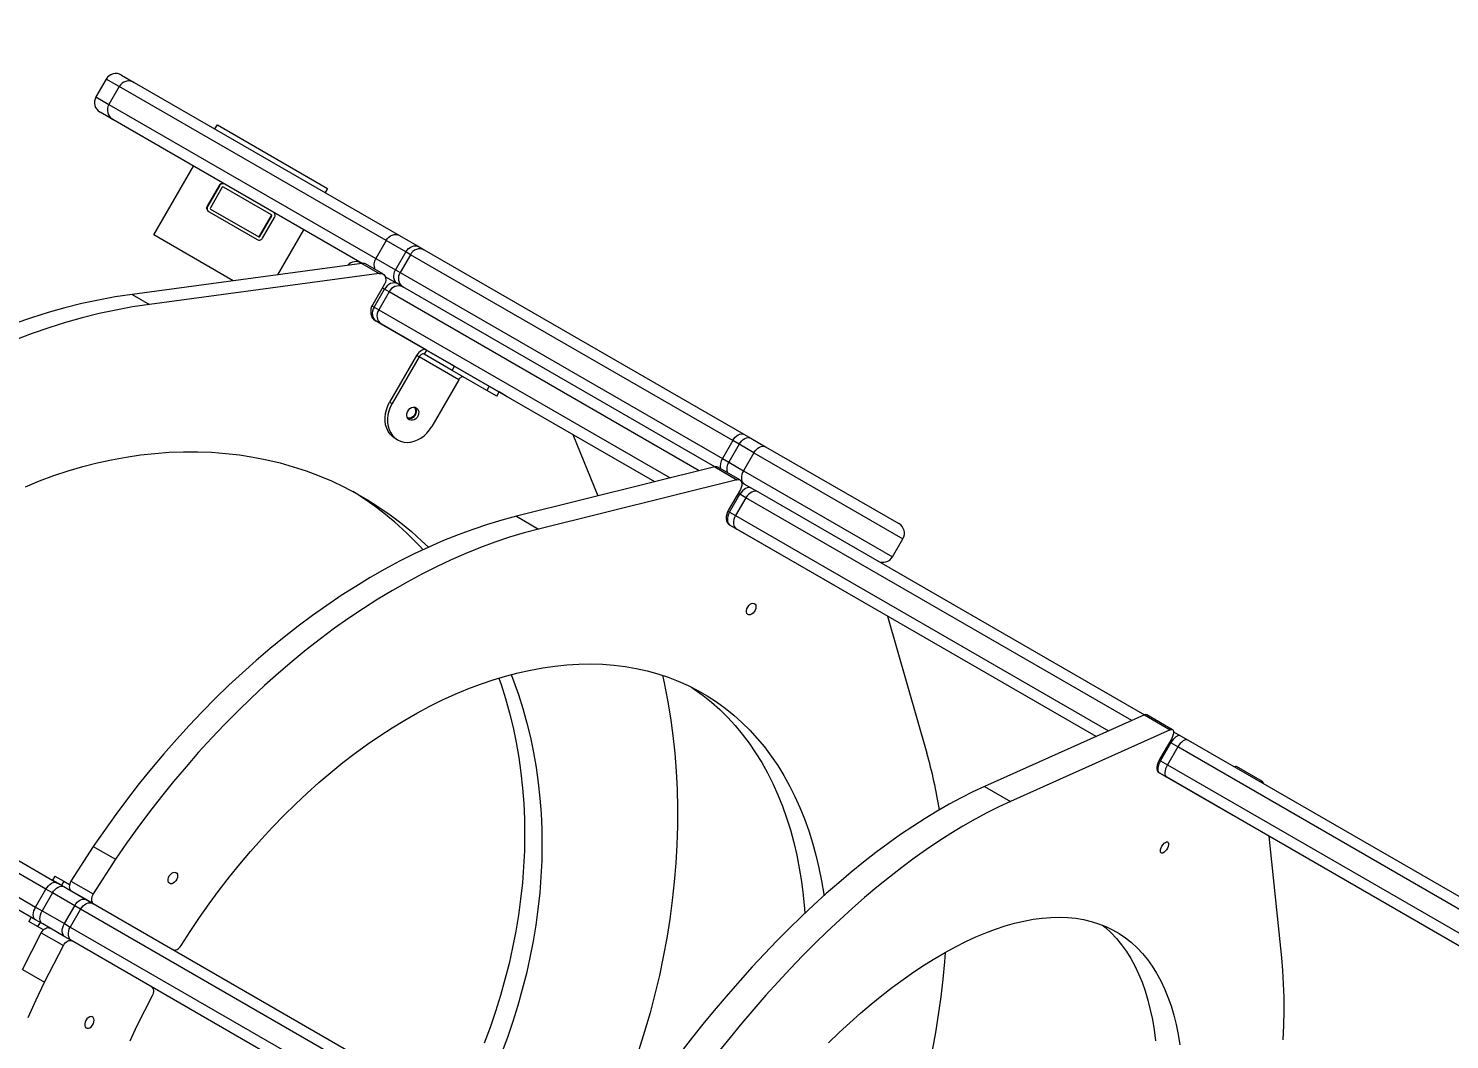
# Model space of a CAD drawing. Header units: millimetres. Extents: x -12977 to 11786, y -11805 to 10558.
# Drawn here: x 3209 to 4103, y 315 to 952 of the extents above; entities that cross this region are included whole.
import ezdxf

# ---------------------------------------------------------------- set-up
doc = ezdxf.new("R2010")
doc.units = ezdxf.units.MM
for name, color, linetype in [('DIKOM_ОБЪЕКТ', 7, 'Continuous'), ('DIKOM_РАЗМЕР_ЗОНА', 7, 'Continuous'), ('DIKOM_РАЗМЕР_ОБЪЕКТА', 7, 'Continuous')]:
    doc.layers.add(name, color=color, linetype=linetype)
doc.styles.add('style1', font='arial.ttf', dxfattribs={"width": 0.8})
doc.dimstyles.new('1-50', dxfattribs={"dimtxt": 300, "dimasz": 200, "dimexe": 100, "dimexo": 0, "dimgap": 100, "dimtad": 1, "dimtxsty": 'style1', "dimcen": 200, "dimclrd": 7, "dimclre": 7, "dimclrt": 7, "dimadec": 1, "dimazin": 2, "dimtfac": 1, "dimtmove": 0, "dimatfit": 2, "dimfxl": 0, "dimlwd": 25, "dimlwe": 18, "dimarcsym": 0})

# ---------------------------------------------------------------- blocks, each defined once
blk = doc.blocks.new('*D9')
at = {"layer": 'Defpoints', "color": 0, "transparency": 16777216}
for p in [(-11007.42, 666.08), (8787.99, 666.08), (8787.99, -10518.66)]:
    blk.add_point(p, dxfattribs=at)
at = {"layer": 'DIKOM_РАЗМЕР_ОБЪЕКТА', "color": 7, "lineweight": 18, "transparency": 16777216}
for p, q in [((-11007.42, 666.08), (-11007.42, -10618.66)), ((8787.99, 666.08), (8787.99, -10618.66))]:
    blk.add_line(p, q, dxfattribs=at)
at = {"layer": 'DIKOM_РАЗМЕР_ОБЪЕКТА', "color": 7, "lineweight": 25, "transparency": 16777216}
blk.add_line((-10807.42, -10518.66), (8587.99, -10518.66), dxfattribs=at)
at = {"layer": 'DIKOM_РАЗМЕР_ОБЪЕКТА', "color": 7, "transparency": 16777216}
for points in [[(-10807.42, -10485.32), (-10807.42, -10551.99), (-11007.42, -10518.66)], [(8587.99, -10485.32), (8587.99, -10551.99), (8787.99, -10518.66)]]:
    blk.add_solid(points, dxfattribs=at)
at = {"layer": 'DIKOM_РАЗМЕР_ОБЪЕКТА', "color": 7, "transparency": 16777216, "insert": (-1823.63, -10265.49), "char_height": 300, "attachment_point": 5, "style": 'style1'}
blk.add_mtext('19750', dxfattribs=at)
blk = doc.blocks.new('*D10')
at = {"layer": 'Defpoints', "color": 0, "transparency": 16777216}
for p in [(4270.31, 8458.22), (2861.68, -8997.09), (10043.37, -8997.09)]:
    blk.add_point(p, dxfattribs=at)
at = {"layer": 'DIKOM_РАЗМЕР_ОБЪЕКТА', "color": 7, "lineweight": 18, "transparency": 16777216}
for p, q in [((4270.31, 8458.22), (10143.37, 8458.22)), ((2861.68, -8997.09), (10143.37, -8997.09))]:
    blk.add_line(p, q, dxfattribs=at)
at = {"layer": 'DIKOM_РАЗМЕР_ОБЪЕКТА', "color": 7, "lineweight": 25, "transparency": 16777216}
blk.add_line((10043.37, 8258.22), (10043.37, -8797.09), dxfattribs=at)
at = {"layer": 'DIKOM_РАЗМЕР_ОБЪЕКТА', "color": 7, "transparency": 16777216}
for points in [[(10010.04, 8258.22), (10076.71, 8258.22), (10043.37, 8458.22)], [(10010.04, -8797.09), (10076.71, -8797.09), (10043.37, -8997.09)]]:
    blk.add_solid(points, dxfattribs=at)
at = {"layer": 'DIKOM_РАЗМЕР_ОБЪЕКТА', "color": 7, "transparency": 16777216, "insert": (9790.2, -3229.16), "char_height": 300, "attachment_point": 5, "rotation": 90, "style": 'style1'}
blk.add_mtext('17450', dxfattribs=at)
blk = doc.blocks.new('*D11')
at = {"layer": 'Defpoints', "color": 0, "transparency": 16777216}
for p in [(4304.4, 10557.6), (2504.07, -11339.72), (11686.06, -11339.72)]:
    blk.add_point(p, dxfattribs=at)
at = {"layer": 'DIKOM_РАЗМЕР_ЗОНА', "color": 7, "lineweight": 18, "transparency": 16777216}
for p, q in [((4304.4, 10557.6), (11786.06, 10557.6)), ((2504.07, -11339.72), (11786.06, -11339.72))]:
    blk.add_line(p, q, dxfattribs=at)
at = {"layer": 'DIKOM_РАЗМЕР_ЗОНА', "color": 7, "lineweight": 25, "transparency": 16777216}
blk.add_line((11686.06, 10357.6), (11686.06, -11139.72), dxfattribs=at)
at = {"layer": 'DIKOM_РАЗМЕР_ЗОНА', "color": 7, "transparency": 16777216}
for points in [[(11652.73, 10357.6), (11719.39, 10357.6), (11686.06, 10557.6)], [(11652.73, -11139.72), (11719.39, -11139.72), (11686.06, -11339.72)]]:
    blk.add_solid(points, dxfattribs=at)
at = {"layer": 'DIKOM_РАЗМЕР_ЗОНА', "color": 7, "transparency": 16777216, "insert": (11432.89, -3191.97), "char_height": 300, "attachment_point": 5, "rotation": 90, "style": 'style1'}
blk.add_mtext('21900', dxfattribs=at)

msp = doc.modelspace()

# ---------------------------------------------------------------- linework, layer by layer
at = {"layer": 'DIKOM_ОБЪЕКТ', "color": 7, "linetype": 'Continuous', "lineweight": 15}
for p, q in [((3267.898, 922.176), (3275.923, 917.543)), ((3258.336, 919.614), (3251.836, 908.355)), ((3266.463, 914.921), (3258.336, 919.614)), ((3266.463, 914.921), (3259.963, 903.663)), ((3434.351, 817.991), (3266.463, 914.921)), ((3275.923, 917.543), (3442.7, 821.254)), ((3251.836, 908.355), (3259.963, 903.663)), ((3259.963, 903.663), (3427.851, 806.733)), ((3262.423, 894.16), (3254.398, 898.793)), ((3419.193, 803.649), (3262.423, 894.16)), ((3326.695, 888.229), (3328.195, 890.827)), ((3326.697, 888.228), (3328.197, 890.826)), ((3328.195, 890.827), (3328.197, 890.826)), ((3328.197, 890.826), (3397.479, 850.826)), ((3288.195, 821.545), (3313.195, 864.847)), ((3288.197, 821.544), (3313.197, 864.845)), ((3329.268, 852.68), (3321.768, 839.69)), ((3329.552, 852.516), (3322.052, 839.526)), ((3331.284, 851.516), (3323.784, 838.526)), ((3329.552, 852.516), (3329.268, 852.68)), ((3362.278, 834.199), (3331.968, 851.699)), ((3397.479, 850.826), (3395.979, 848.228)), ((3322.052, 839.526), (3321.768, 839.69)), ((3322.968, 836.11), (3322.683, 836.275)), ((3322.968, 836.11), (3353.278, 818.61)), ((3323.968, 837.843), (3354.278, 820.343)), ((3354.677, 820.69), (3362.177, 833.68)), ((3354.961, 820.526), (3362.461, 833.516)), ((3356.693, 819.526), (3364.193, 832.516)), ((3362.461, 833.516), (3362.177, 833.68)), ((3382.479, 824.845), (3366.098, 796.473)), ((3288.195, 821.545), (3288.197, 821.544)), ((3338.16, 792.698), (3288.197, 821.544)), ((3354.961, 820.526), (3354.677, 820.69)), ((3434.351, 817.991), (3427.851, 806.733)), ((3446.808, 810.799), (3434.351, 817.991)), ((3442.7, 821.254), (3455.158, 814.061)), ((3455.158, 814.061), (3458.338, 812.225)), ((3427.851, 806.733), (3440.308, 799.541)), ((3446.808, 810.799), (3440.308, 799.541)), ((3449.733, 809.111), (3443.233, 797.852)), ((3449.733, 809.111), (3446.808, 810.799)), ((3652.407, 692.096), (3449.733, 809.111)), ((3458.338, 812.225), (3659.436, 696.121)), ((3419.163, 803.644), (3274.536, 784.1)), ((3430.076, 797.344), (3285.449, 777.799)), ((3419.163, 803.644), (3430.076, 797.344)), ((3432.367, 796.953), (3421.454, 803.254)), ((3440.308, 799.541), (3443.233, 797.852)), ((3443.233, 797.852), (3645.907, 680.838)), ((3433.331, 790.623), (3425.937, 777.815)), ((3426.808, 776.158), (3433.308, 787.416)), ((3433.308, 787.416), (3431.937, 788.208)), ((3436.233, 785.728), (3433.308, 787.416)), ((3441.658, 790.679), (3433.84, 795.192)), ((3444.838, 788.842), (3441.658, 790.679)), ((3641.067, 675.549), (3444.838, 788.842)), ((3274.536, 784.1), (3285.449, 777.799)), ((3436.233, 785.728), (3429.733, 774.47)), ((3631.285, 673.114), (3436.233, 785.728)), ((3425.48, 776.925), (3426.808, 776.158)), ((3426.808, 776.158), (3429.733, 774.47)), ((3429.733, 774.47), (3613.117, 668.593)), ((3428.158, 767.296), (3427.417, 767.723)), ((3459.693, 749.088), (3427.478, 767.688)), ((3431.338, 765.46), (3428.158, 767.296)), ((3603.334, 666.158), (3431.338, 765.46)), ((3453.575, 745.692), (3436.575, 716.247)), ((3455.134, 744.792), (3438.134, 715.347)), ((3455.134, 744.792), (3453.575, 745.692)), ((3480.075, 730.393), (3455.134, 744.792)), ((3459.693, 749.088), (3458.193, 746.49)), ((3475.862, 736.289), (3458.193, 746.49)), ((3477.362, 738.887), (3459.693, 749.088)), ((3475.862, 736.289), (3477.362, 738.887)), ((3497.686, 723.689), (3475.862, 736.289)), ((3477.362, 738.887), (3499.186, 726.287)), ((3480.075, 730.393), (3463.075, 700.948)), ((3499.186, 726.287), (3497.686, 723.689)), ((3499.186, 726.287), (3505.421, 722.688)), ((3436.575, 716.247), (3438.134, 715.347)), ((3503.921, 720.09), (3497.686, 723.689)), ((3503.921, 720.09), (3505.421, 722.688)), ((3510.614, 719.69), (3505.421, 722.688)), ((3441.605, 692.559), (3440.046, 693.459)), ((3551.743, 695.944), (3567.609, 657.267)), ((3652.407, 692.096), (3645.907, 680.838)), ((3656.465, 689.753), (3649.965, 678.495)), ((3656.465, 689.753), (3652.407, 692.096)), ((3665.693, 684.426), (3656.465, 689.753)), ((3659.436, 696.121), (3663.849, 693.573)), ((3663.849, 693.573), (3673.077, 688.246)), ((3645.907, 680.838), (3649.965, 678.495)), ((3665.693, 684.426), (3659.193, 673.168)), ((3665.693, 684.426), (3759.471, 630.283)), ((3673.077, 688.246), (3756.909, 639.845)), ((3641.042, 675.542), (3516.324, 644.504)), ((3641.042, 675.542), (3655.005, 667.481)), ((3656.921, 667.307), (3642.957, 675.369)), ((3649.965, 678.495), (3659.193, 673.168)), ((3659.193, 673.168), (3752.971, 619.025)), ((3655.005, 667.481), (3530.287, 636.442)), ((3659.577, 664.863), (3658.022, 665.761)), ((3658.022, 665.761), (3664.277, 662.15)), ((3664.277, 662.15), (3668.425, 659.754)), ((3657.195, 661.375), (3649.801, 648.567)), ((3650.393, 647.072), (3656.893, 658.33)), ((3660.707, 656.128), (3654.207, 644.869)), ((3656.893, 658.33), (3655.801, 658.96)), ((3660.707, 656.128), (3656.893, 658.33)), ((3903.511, 515.944), (3660.707, 656.128)), ((3668.425, 659.754), (3911.396, 519.475)), ((3516.324, 644.504), (3530.287, 636.442)), ((3649.336, 647.682), (3650.393, 647.072)), ((3650.393, 647.072), (3654.207, 644.869)), ((3654.207, 644.869), (3888.868, 509.388)), ((3650.777, 638.767), (3650.19, 639.105)), ((3716.824, 600.634), (3650.239, 639.077)), ((3654.925, 636.372), (3650.777, 638.767)), ((3880.982, 505.858), (3654.925, 636.372)), ((3752.971, 619.025), (3759.471, 630.283)), ((3749.766, 581.615), (3774.518, 495.435)), ((3220.4, 409.799), (2967.554, 555.78)), ((2976.235, 558.85), (3227.311, 413.892)), ((2961.054, 544.521), (3213.9, 398.541)), ((3213.811, 390.509), (2962.735, 535.468)), ((3911.376, 519.465), (3810.851, 474.458)), ((3911.376, 519.465), (3927.642, 510.074)), ((3929.101, 510.164), (3912.834, 519.555)), ((3927.642, 510.074), (3827.118, 465.067)), ((3880.638, 506.056), (3880.363, 505.58)), ((3880.638, 506.056), (3880.982, 505.857)), ((3928.537, 504.715), (3921.143, 491.908)), ((3921.453, 490.575), (3927.953, 501.833)), ((3927.953, 501.833), (3927.143, 502.3)), ((3932.348, 499.296), (3927.953, 501.833)), ((3929.751, 508.878), (3934.164, 506.33)), ((3934.164, 506.33), (3938.943, 503.571)), ((3938.943, 503.571), (4207.676, 348.418)), ((3932.348, 499.296), (3925.848, 488.037)), ((4203.187, 342.927), (3932.348, 499.296)), ((3920.664, 482.947), (3920.207, 483.211)), ((3966.714, 456.36), (3920.24, 483.191)), ((3925.443, 480.188), (3920.664, 482.947)), ((3920.667, 491.028), (3921.453, 490.575)), ((3921.453, 490.575), (3925.848, 488.037)), ((3925.848, 488.037), (4193.113, 333.732)), ((3985.643, 477.52), (3969.376, 486.911)), ((3810.851, 474.458), (3827.118, 465.067)), ((4187.318, 328.995), (3925.443, 480.188)), ((3989.706, 443.086), (3997.579, 366.651)), ((3250.176, 436.655), (3236.127, 414.833)), ((3250.176, 436.655), (3264.139, 428.593)), ((3264.139, 428.593), (3250.09, 406.772)), ((3226.051, 418.084), (3224.551, 415.486)), ((3230.152, 412.252), (3224.551, 415.486)), ((3226.051, 418.084), (3231.652, 414.85)), ((3227.311, 413.892), (3231.835, 411.279)), ((3231.652, 414.85), (3230.152, 412.252)), ((3230.152, 412.252), (3236.287, 408.71)), ((3231.652, 414.85), (3235.244, 412.776)), ((3231.835, 411.279), (3245.829, 403.2)), ((3236.127, 414.833), (3250.09, 406.772)), ((3213.9, 398.541), (3220.4, 409.799)), ((3224.451, 407.46), (3217.951, 396.201)), ((3224.451, 407.46), (3220.4, 409.799)), ((3238.445, 399.381), (3224.451, 407.46)), ((3236.287, 408.71), (3250.25, 400.648)), ((3245.829, 403.2), (3249.999, 400.793)), ((3213.9, 398.541), (3217.951, 396.201)), ((3217.951, 396.201), (3231.945, 388.122)), ((3231.945, 388.122), (3238.445, 399.381)), ((3242.179, 397.225), (3235.679, 385.966)), ((3242.179, 397.225), (3238.445, 399.381)), ((3549.442, 219.826), (3242.179, 397.225)), ((3249.999, 400.793), (3555.111, 224.636)), ((3250.25, 400.648), (3300.256, 371.778)), ((3211.051, 392.103), (3209.551, 389.505)), ((3215.152, 386.271), (3209.551, 389.505)), ((3218.335, 387.897), (3213.811, 390.509)), ((3216.652, 388.869), (3215.152, 386.271)), ((3218.744, 384.197), (3215.152, 386.271)), ((3232.329, 379.818), (3218.335, 387.897)), ((3231.945, 388.122), (3235.679, 385.966)), ((3235.679, 385.966), (3542.942, 208.568)), ((3205.53, 359.326), (3217.404, 382.404)), ((3217.404, 382.404), (3231.367, 374.342)), ((3236.499, 377.41), (3232.329, 379.818)), ((3541.611, 201.254), (3236.499, 377.41)), ((3219.494, 351.265), (3231.367, 374.342)), ((3205.53, 359.326), (3219.494, 351.265))]:
    msp.add_line(p, q, dxfattribs=at)
at = {"layer": 'DIKOM_ОБЪЕКТ', "color": 7, "linetype": 'Continuous', "lineweight": 15, "flags": 128}
for points in [[(3434.351, 817.991), (3435.127, 819.12), (3436.059, 820.098), (3437.112, 820.888), (3438.246, 821.458), (3439.416, 821.788), (3440.578, 821.864), (3441.687, 821.684), (3442.7, 821.254)], [(3446.808, 810.799), (3447.584, 811.928), (3448.517, 812.906), (3449.57, 813.695), (3450.704, 814.265), (3451.874, 814.595), (3453.036, 814.671), (3454.144, 814.491), (3455.158, 814.061)], [(3430.076, 797.344), (3431.2, 797.356), (3432.229, 797.029), (3433.088, 796.386), (3433.717, 795.475), (3434.07, 794.359), (3434.122, 793.118), (3433.87, 791.843), (3433.331, 790.623)], [(3441.658, 790.679), (3440.779, 791.341), (3440.068, 792.212), (3439.553, 793.256), (3439.254, 794.434), (3439.181, 795.701), (3439.338, 797.008), (3439.719, 798.304), (3440.308, 799.541)], [(3441.658, 790.679), (3440.644, 791.108), (3439.536, 791.289), (3438.374, 791.212), (3437.204, 790.883), (3436.07, 790.312), (3435.017, 789.523), (3434.084, 788.545), (3433.308, 787.416)], [(3274.536, 784.1), (3263.992, 782.503), (3253.434, 780.564), (3242.873, 778.285), (3232.317, 775.668), (3221.775, 772.716), (3211.257, 769.431), (3200.77, 765.815)], [(3285.449, 777.799), (3274.905, 776.202), (3264.347, 774.263), (3253.786, 771.984), (3243.23, 769.368), (3232.688, 766.415), (3222.169, 763.13), (3211.683, 759.515), (3201.238, 755.572)], [(3425.937, 777.815), (3425.263, 776.402), (3424.827, 774.921), (3424.648, 773.427), (3424.731, 771.98), (3425.073, 770.633), (3425.661, 769.44), (3426.473, 768.445), (3427.478, 767.688)], [(3426.808, 776.158), (3426.219, 774.921), (3425.838, 773.625), (3425.681, 772.318), (3425.754, 771.051), (3426.053, 769.873), (3426.568, 768.829), (3427.279, 767.959), (3428.158, 767.296)], [(3459.693, 749.088), (3459.028, 749.34), (3458.272, 749.382), (3457.456, 749.213), (3456.61, 748.839), (3455.768, 748.276), (3454.961, 747.544), (3454.221, 746.671), (3453.575, 745.692)], [(3458.193, 746.49), (3457.861, 746.616), (3457.483, 746.637), (3457.075, 746.552), (3456.652, 746.366), (3456.231, 746.084), (3455.827, 745.718), (3455.457, 745.282), (3455.134, 744.792)], [(3483.134, 732.091), (3482.801, 732.217), (3482.423, 732.238), (3482.015, 732.153), (3481.592, 731.966), (3481.171, 731.685), (3480.767, 731.319), (3480.397, 730.882), (3480.075, 730.393)], [(3440.046, 693.459), (3438.363, 694.643), (3436.897, 696.119), (3435.679, 697.859), (3434.732, 699.826), (3434.078, 701.982), (3433.728, 704.281), (3433.689, 706.677), (3433.964, 709.121), (3434.545, 711.564), (3435.422, 713.956), (3436.575, 716.247)], [(3438.134, 715.347), (3436.981, 713.056), (3436.104, 710.664), (3435.523, 708.221), (3435.248, 705.777), (3435.287, 703.381), (3435.637, 701.081), (3436.291, 698.926), (3437.238, 696.959), (3438.456, 695.219), (3439.922, 693.742), (3441.605, 692.559)], [(3453.305, 712.824), (3454.074, 712.174), (3454.603, 711.268), (3454.849, 710.179), (3454.791, 708.996), (3454.435, 707.814), (3453.809, 706.729), (3452.963, 705.83), (3451.968, 705.188), (3450.902, 704.857), (3449.852, 704.862), (3448.905, 705.203), (3448.135, 705.853), (3447.606, 706.76), (3447.36, 707.848), (3447.418, 709.032), (3447.774, 710.213), (3448.4, 711.298), (3449.246, 712.198), (3450.242, 712.839), (3451.307, 713.171), (3452.357, 713.166), (3453.305, 712.824)], [(3451.799, 713.211), (3452.112, 712.935), (3452.663, 712.114), (3452.937, 711.097), (3452.91, 709.975), (3452.584, 708.848), (3451.988, 707.815), (3451.175, 706.969), (3450.217, 706.385), (3449.199, 706.114), (3448.212, 706.181), (3447.817, 706.314)], [(3452.452, 713.148), (3452.515, 713.074), (3453.044, 712.168), (3453.29, 711.079), (3453.232, 709.896), (3452.876, 708.714), (3452.25, 707.63), (3451.404, 706.73), (3450.409, 706.088), (3449.343, 705.757), (3448.293, 705.762), (3448.198, 705.78)], [(3441.605, 692.559), (3443.471, 691.693), (3445.482, 691.162), (3447.598, 690.977), (3449.775, 691.141), (3451.969, 691.652), (3454.135, 692.498), (3456.229, 693.663), (3458.209, 695.123), (3460.034, 696.848), (3461.667, 698.803), (3463.075, 700.948)], [(3652.407, 692.096), (3653.158, 693.24), (3654.015, 694.261), (3654.947, 695.121), (3655.916, 695.786), (3656.886, 696.231), (3657.82, 696.439), (3658.681, 696.402), (3659.436, 696.121)], [(3656.465, 689.753), (3657.223, 690.893), (3658.1, 691.903), (3659.064, 692.743), (3660.078, 693.383), (3661.102, 693.797), (3662.097, 693.97), (3663.024, 693.894), (3663.849, 693.573)], [(3665.693, 684.426), (3666.45, 685.565), (3667.328, 686.575), (3668.292, 687.416), (3669.305, 688.056), (3670.329, 688.47), (3671.324, 688.642), (3672.252, 688.567), (3673.077, 688.246)], [(3207.419, 663.097), (3216.377, 666.727), (3225.382, 670.04), (3234.424, 673.032), (3243.493, 675.7), (3252.579, 678.041), (3261.673, 680.051), (3270.763, 681.73), (3279.841, 683.074), (3288.895, 684.083), (3297.917, 684.755), (3306.895, 685.091), (3315.82, 685.088), (3324.683, 684.748), (3333.473, 684.07), (3342.18, 683.056), (3350.796, 681.707), (3359.309, 680.024), (3367.712, 678.008), (3375.995, 675.663), (3384.148, 672.99), (3392.163, 669.994), (3400.03, 666.676), (3407.741, 663.041), (3415.288, 659.092), (3422.662, 654.835), (3429.854, 650.274), (3436.858, 645.413), (3443.665, 640.258), (3450.268, 634.816), (3456.659, 629.092), (3460.942, 624.98)], [(3659.193, 673.168), (3658.585, 671.942), (3658.149, 670.677), (3657.903, 669.422), (3657.856, 668.224), (3658.009, 667.13), (3658.357, 666.182), (3658.887, 665.417), (3659.577, 664.863)], [(3655.005, 667.481), (3655.963, 667.589), (3656.809, 667.367), (3657.485, 666.831), (3657.942, 666.018), (3658.146, 664.988), (3658.083, 663.814), (3657.759, 662.58), (3657.195, 661.375)], [(3664.277, 662.15), (3663.452, 662.471), (3662.524, 662.546), (3661.529, 662.374), (3660.505, 661.96), (3659.492, 661.32), (3658.528, 660.479), (3657.65, 659.469), (3656.893, 658.33)], [(3668.425, 659.754), (3667.535, 660.113), (3666.544, 660.225), (3665.492, 660.086), (3664.417, 659.701), (3663.363, 659.085), (3662.368, 658.262), (3661.471, 657.263), (3660.707, 656.128)], [(3516.324, 644.504), (3507.216, 642.077), (3498.068, 639.324), (3488.887, 636.249), (3479.682, 632.852), (3470.459, 629.138), (3461.228, 625.11), (3451.995, 620.77), (3442.77, 616.123), (3433.559, 611.173), (3424.371, 605.924), (3415.214, 600.38), (3406.095, 594.546), (3397.023, 588.428), (3388.004, 582.03), (3379.047, 575.357), (3370.16, 568.417), (3361.35, 561.214), (3352.624, 553.755), (3343.991, 546.046), (3335.457, 538.093), (3327.03, 529.905), (3318.717, 521.487), (3310.526, 512.847), (3302.462, 503.992), (3294.534, 494.93), (3286.748, 485.668), (3279.111, 476.216), (3271.628, 466.58), (3264.308, 456.768), (3257.155, 446.791), (3250.176, 436.655)], [(3649.801, 648.567), (3649.106, 647.167), (3648.608, 645.721), (3648.326, 644.287), (3648.272, 642.918), (3648.447, 641.668), (3648.845, 640.585), (3649.449, 639.71), (3650.239, 639.077)], [(3650.393, 647.072), (3649.784, 645.846), (3649.349, 644.581), (3649.103, 643.326), (3649.055, 642.128), (3649.209, 641.034), (3649.557, 640.086), (3650.086, 639.321), (3650.777, 638.767)], [(3654.207, 644.869), (3653.605, 643.64), (3653.189, 642.364), (3652.974, 641.091), (3652.968, 639.869), (3653.172, 638.746), (3653.577, 637.765), (3654.169, 636.963), (3654.925, 636.372)], [(3530.287, 636.442), (3521.179, 634.015), (3512.031, 631.263), (3502.85, 628.187), (3493.645, 624.79), (3484.422, 621.076), (3475.191, 617.048), (3465.959, 612.708), (3456.733, 608.061), (3447.523, 603.111), (3438.335, 597.862), (3429.177, 592.318), (3420.058, 586.484), (3410.986, 580.366), (3401.967, 573.968), (3393.011, 567.296), (3384.123, 560.355), (3375.313, 553.152), (3366.588, 545.693), (3357.954, 537.984), (3349.42, 530.032), (3340.994, 521.843), (3332.681, 513.425), (3324.489, 504.785), (3316.426, 495.93), (3308.498, 486.868), (3300.711, 477.607), (3293.074, 468.154), (3285.592, 458.518), (3278.271, 448.707), (3271.118, 438.729), (3264.139, 428.593)], [(3661.812, 587.362), (3662.5, 588.326), (3663.324, 589.09), (3664.211, 589.588), (3665.082, 589.773), (3665.86, 589.631), (3666.475, 589.172), (3666.873, 588.44), (3667.019, 587.497), (3666.899, 586.429), (3666.524, 585.33), (3665.928, 584.297), (3665.163, 583.423), (3664.298, 582.785), (3663.409, 582.44), (3662.576, 582.418), (3661.871, 582.722), (3661.359, 583.324), (3661.084, 584.171), (3661.071, 585.188), (3661.321, 586.284), (3661.812, 587.362)], [(3305.382, 374.261), (3311.126, 383.201), (3317.049, 392.001), (3323.145, 400.651), (3329.408, 409.14), (3335.83, 417.461), (3342.405, 425.602), (3349.124, 433.556), (3355.981, 441.314), (3362.968, 448.866), (3370.077, 456.206), (3377.301, 463.324), (3384.631, 470.212), (3392.059, 476.864), (3399.578, 483.271), (3407.178, 489.427), (3414.851, 495.324), (3422.59, 500.957), (3430.385, 506.319), (3438.227, 511.405), (3446.108, 516.207), (3454.02, 520.722), (3461.953, 524.944), (3469.899, 528.868), (3477.849, 532.491), (3485.794, 535.807), (3493.726, 538.815), (3501.635, 541.509), (3509.513, 543.887), (3517.351, 545.947), (3525.141, 547.687), (3532.873, 549.103), (3540.54, 550.196), (3548.132, 550.963), (3555.642, 551.404), (3563.061, 551.518), (3570.381, 551.305), (3577.594, 550.765), (3584.691, 549.899), (3591.666, 548.708), (3598.51, 547.194), (3605.215, 545.357), (3611.775, 543.2), (3618.182, 540.726), (3624.428, 537.936), (3630.508, 534.835), (3636.414, 531.425), (3642.139, 527.711), (3647.678, 523.696), (3653.025, 519.385), (3658.172, 514.782), (3663.116, 509.894), (3667.849, 504.724), (3672.368, 499.279), (3676.666, 493.565), (3680.74, 487.589), (3684.584, 481.356), (3688.195, 474.874), (3691.568, 468.15), (3694.701, 461.191), (3697.588, 454.005), (3700.227, 446.601), (3702.616, 438.985), (3704.751, 431.167), (3706.63, 423.155), (3708.251, 414.958), (3709.612, 406.586), (3709.744, 405.673)], [(3505.304, 542.655), (3506.707, 538.58), (3509.513, 529.7), (3512.029, 520.661), (3514.253, 511.473), (3516.183, 502.146), (3517.817, 492.691), (3519.151, 483.118), (3520.186, 473.438), (3520.92, 463.662), (3521.352, 453.799), (3521.482, 443.862), (3521.309, 433.861), (3520.834, 423.807), (3520.057, 413.712), (3518.98, 403.586), (3517.602, 393.441), (3515.927, 383.288), (3513.955, 373.138), (3511.689, 363.002), (3509.131, 352.892), (3506.285, 342.819), (3503.153, 332.794), (3499.738, 322.828), (3496.045, 312.932)], [(3513.045, 544.854), (3514.528, 540.992), (3517.62, 532.28), (3520.426, 523.399), (3522.942, 514.36), (3525.166, 505.172), (3527.096, 495.845), (3528.729, 486.39), (3530.064, 476.818), (3531.099, 467.138), (3531.833, 457.361), (3532.265, 447.499), (3532.395, 437.561), (3532.222, 427.56), (3531.747, 417.507), (3530.97, 407.411), (3529.893, 397.286), (3528.515, 387.14), (3526.84, 376.987), (3524.868, 366.837), (3522.602, 356.702), (3520.044, 346.592), (3517.198, 336.519), (3514.065, 326.494), (3510.651, 316.528), (3506.958, 306.632)], [(3608.287, 544.393), (3609.32, 539.608), (3611.432, 528.719), (3613.24, 517.702), (3614.743, 506.567), (3615.939, 495.322), (3616.827, 483.979), (3617.406, 472.546), (3617.676, 461.033), (3617.637, 449.451), (3617.289, 437.808), (3616.632, 426.116), (3615.666, 414.384), (3614.393, 402.623), (3612.813, 390.841), (3610.928, 379.05), (3608.739, 367.26), (3606.249, 355.48), (3603.46, 343.721), (3600.373, 331.993), (3596.992, 320.306), (3593.319, 308.67)], [(3626.377, 536.985), (3628.176, 535.773), (3633.715, 531.758), (3639.061, 527.447), (3644.209, 522.844), (3649.152, 517.955), (3653.886, 512.786), (3658.404, 507.341), (3662.703, 501.627), (3666.777, 495.651), (3670.621, 489.418), (3674.232, 482.936), (3677.605, 476.212), (3680.737, 469.253), (3683.624, 462.067), (3686.264, 454.662), (3688.652, 447.047), (3690.787, 439.229), (3692.666, 431.217), (3694.288, 423.02), (3695.649, 414.648), (3696.749, 406.109), (3697.587, 397.413), (3697.796, 394.644)], [(3927.642, 510.074), (3928.397, 510.299), (3929.023, 510.204), (3929.475, 509.797), (3929.722, 509.106), (3929.745, 508.18), (3929.544, 507.087), (3929.131, 505.903), (3928.537, 504.715)], [(3934.164, 506.33), (3933.568, 506.519), (3932.86, 506.467), (3932.068, 506.178), (3931.222, 505.661), (3930.355, 504.937), (3929.499, 504.034), (3928.688, 502.985), (3927.953, 501.833)], [(3938.943, 503.571), (3938.272, 503.803), (3937.492, 503.793), (3936.634, 503.542), (3935.729, 503.059), (3934.814, 502.362), (3933.923, 501.48), (3933.09, 500.444), (3932.348, 499.296)], [(3921.143, 491.908), (3920.422, 490.522), (3919.848, 489.121), (3919.443, 487.758), (3919.222, 486.485), (3919.194, 485.353), (3919.359, 484.403), (3919.713, 483.673), (3920.24, 483.191)], [(3921.453, 490.575), (3920.823, 489.362), (3920.32, 488.136), (3919.966, 486.943), (3919.772, 485.83), (3919.748, 484.838), (3919.893, 484.008), (3920.203, 483.369), (3920.664, 482.947)], [(3925.848, 488.037), (3925.225, 486.82), (3924.744, 485.581), (3924.425, 484.368), (3924.28, 483.227), (3924.313, 482.203), (3924.525, 481.333), (3924.907, 480.653), (3925.443, 480.188)], [(3810.851, 474.458), (3803.489, 471.023), (3796.053, 467.282), (3788.55, 463.238), (3780.986, 458.894), (3773.367, 454.254), (3765.7, 449.323), (3757.991, 444.103), (3750.248, 438.601), (3742.476, 432.82), (3734.683, 426.765), (3726.875, 420.442), (3719.059, 413.856), (3711.242, 407.013), (3703.429, 399.919), (3695.629, 392.579), (3687.847, 385), (3680.091, 377.189), (3672.366, 369.152), (3664.68, 360.895), (3657.04, 352.428), (3649.451, 343.755), (3641.92, 334.886), (3634.454, 325.827), (3627.059, 316.586), (3619.742, 307.171)], [(3986.294, 476.211), (3986.112, 476.977), (3985.717, 477.472), (3985.138, 477.66), (3984.416, 477.528), (3984.204, 477.439)], [(3827.118, 465.067), (3819.756, 461.632), (3812.32, 457.891), (3804.817, 453.846), (3797.252, 449.503), (3789.633, 444.863), (3781.966, 439.931), (3774.258, 434.712), (3766.515, 429.209), (3758.743, 423.428), (3750.95, 417.373), (3743.142, 411.05), (3735.326, 404.465), (3727.508, 397.622), (3719.696, 390.527), (3711.896, 383.187), (3704.114, 375.608), (3696.358, 367.797), (3688.633, 359.76), (3680.947, 351.504), (3673.307, 343.036), (3665.718, 334.364), (3658.187, 325.494), (3650.721, 316.435), (3643.326, 307.194)], [(3922.428, 436.895), (3923.087, 437.876), (3923.824, 438.691), (3924.575, 439.266), (3925.273, 439.552), (3925.856, 439.522), (3926.272, 439.179), (3926.484, 438.553), (3926.473, 437.701), (3926.241, 436.698), (3925.807, 435.632), (3925.211, 434.6), (3924.505, 433.692), (3923.752, 432.989), (3923.02, 432.553), (3922.372, 432.424), (3921.867, 432.613), (3921.55, 433.103), (3921.448, 433.85), (3921.571, 434.788), (3921.908, 435.834), (3922.428, 436.895)], [(3297.98, 418.125), (3298.668, 419.089), (3299.493, 419.853), (3300.38, 420.35), (3301.251, 420.536), (3302.028, 420.393), (3302.644, 419.935), (3303.042, 419.202), (3303.187, 418.26), (3303.067, 417.192), (3302.693, 416.092), (3302.096, 415.06), (3301.332, 414.186), (3300.466, 413.548), (3299.578, 413.202), (3298.744, 413.181), (3298.04, 413.485), (3297.527, 414.087), (3297.252, 414.934), (3297.239, 415.951), (3297.489, 417.047), (3297.98, 418.125)], [(3220.4, 409.799), (3221.148, 410.944), (3221.999, 411.969), (3222.919, 412.835), (3223.874, 413.509), (3224.826, 413.964), (3225.739, 414.184), (3226.578, 414.159), (3227.311, 413.892)], [(3224.451, 407.46), (3225.209, 408.599), (3226.086, 409.609), (3227.05, 410.45), (3228.064, 411.09), (3229.088, 411.504), (3230.083, 411.676), (3231.01, 411.6), (3231.835, 411.279)], [(3236.127, 414.833), (3235.655, 413.944), (3235.311, 413.017), (3235.108, 412.092), (3235.054, 411.205), (3235.152, 410.392), (3235.398, 409.688), (3235.781, 409.119), (3236.287, 408.71)], [(3238.445, 399.381), (3239.203, 400.52), (3240.08, 401.53), (3241.044, 402.371), (3242.058, 403.01), (3243.081, 403.424), (3244.076, 403.597), (3245.004, 403.521), (3245.829, 403.2)], [(3250.09, 406.772), (3249.619, 405.882), (3249.274, 404.956), (3249.071, 404.03), (3249.017, 403.143), (3249.116, 402.331), (3249.361, 401.626), (3249.745, 401.057), (3250.25, 400.648)], [(3213.811, 390.509), (3213.213, 391.01), (3212.772, 391.724), (3212.506, 392.625), (3212.424, 393.677), (3212.53, 394.841), (3212.82, 396.071), (3213.282, 397.32), (3213.9, 398.541)], [(3218.335, 387.897), (3217.645, 388.451), (3217.115, 389.216), (3216.767, 390.164), (3216.614, 391.258), (3216.661, 392.456), (3216.908, 393.711), (3217.343, 394.976), (3217.951, 396.201)], [(3242.179, 397.225), (3242.945, 398.359), (3243.847, 399.355), (3244.852, 400.172), (3245.919, 400.781), (3247.009, 401.157), (3248.079, 401.286), (3249.089, 401.163), (3249.999, 400.793)], [(3217.404, 382.404), (3217.939, 383.257), (3218.569, 384.019), (3219.269, 384.658), (3220.01, 385.148), (3220.762, 385.469), (3221.496, 385.608), (3222.18, 385.56), (3222.787, 385.327)], [(3232.329, 379.818), (3231.639, 380.371), (3231.109, 381.137), (3230.761, 382.085), (3230.608, 383.179), (3230.655, 384.376), (3230.901, 385.632), (3231.337, 386.896), (3231.945, 388.122)], [(3236.499, 377.41), (3235.723, 378.013), (3235.112, 378.826), (3234.689, 379.817), (3234.469, 380.949), (3234.463, 382.178), (3234.669, 383.457), (3235.079, 384.736), (3235.679, 385.966)], [(3712.669, 313.051), (3719.376, 319.507), (3726.098, 325.727), (3732.828, 331.704), (3739.559, 337.43), (3746.283, 342.901), (3752.993, 348.11), (3759.681, 353.05), (3766.34, 357.718), (3772.963, 362.107), (3779.542, 366.212), (3786.07, 370.029), (3792.54, 373.555), (3798.944, 376.784), (3805.276, 379.714), (3811.529, 382.341), (3817.695, 384.662), (3823.768, 386.674), (3829.741, 388.376), (3835.607, 389.766), (3841.36, 390.842), (3846.994, 391.602), (3852.502, 392.047), (3857.879, 392.175), (3863.117, 391.986), (3868.213, 391.481), (3873.159, 390.66), (3877.95, 389.524), (3882.582, 388.074), (3887.049, 386.312), (3891.346, 384.24), (3895.468, 381.86), (3899.41, 379.175), (3903.169, 376.188), (3906.741, 372.902), (3910.12, 369.32), (3913.304, 365.447), (3916.29, 361.287), (3919.072, 356.844), (3921.65, 352.124), (3924.019, 347.132), (3926.177, 341.872), (3928.122, 336.352), (3929.852, 330.577), (3931.364, 324.553), (3932.658, 318.288), (3933.731, 311.787)], [(3884.95, 387.187), (3886.903, 385.58), (3890.474, 382.293), (3893.854, 378.712), (3897.038, 374.839), (3900.023, 370.679), (3902.806, 366.236), (3905.383, 361.516), (3907.752, 356.523), (3909.91, 351.264), (3911.855, 345.744), (3913.585, 339.969), (3915.098, 333.945), (3916.391, 327.679), (3917.464, 321.179), (3918.315, 314.451)], [(3231.367, 374.342), (3231.902, 375.196), (3232.532, 375.957), (3233.232, 376.596), (3233.973, 377.086), (3234.726, 377.407), (3235.459, 377.547), (3236.143, 377.499), (3236.75, 377.265)], [(3300.256, 371.778), (3300.822, 371.554), (3301.457, 371.492), (3302.139, 371.596), (3302.843, 371.86), (3303.543, 372.276), (3304.216, 372.828), (3304.836, 373.498), (3305.382, 374.261)], [(3786.053, 370.02), (3785.605, 364.079), (3784.574, 353.07), (3783.274, 341.977), (3781.707, 330.81), (3779.874, 319.579), (3777.777, 308.293), (3775.417, 296.961), (3772.797, 285.595), (3769.919, 274.203), (3766.786, 262.794), (3763.399, 251.38), (3759.762, 239.97), (3755.878, 228.573), (3751.751, 217.199), (3747.383, 205.858), (3742.779, 194.561), (3737.943, 183.315), (3732.878, 172.132), (3727.59, 161.02)], [(3997.579, 366.651), (3998.285, 358.558), (3998.763, 350.248), (3999.013, 341.727), (3999.033, 333.005), (3998.824, 324.086), (3998.387, 314.981)], [(3209.141, 328.97), (3214.205, 340.153), (3219.494, 351.265)], [(3287.169, 342.714), (3282.297, 333.269), (3277.638, 323.74), (3273.196, 314.135)], [(3286.756, 348.395), (3287.233, 348.017), (3287.604, 347.497), (3287.855, 346.855), (3287.978, 346.114), (3287.968, 345.299), (3287.826, 344.44), (3287.556, 343.568), (3287.169, 342.714)], [(3245.48, 327.192), (3244.989, 326.114), (3244.739, 325.018), (3244.752, 324.001), (3245.027, 323.154), (3245.54, 322.552), (3246.244, 322.248), (3247.078, 322.27), (3247.966, 322.615), (3248.832, 323.253), (3249.596, 324.127), (3250.193, 325.16), (3250.567, 326.259), (3250.687, 327.327), (3250.542, 328.27), (3250.144, 329.003), (3249.528, 329.461), (3248.751, 329.603), (3247.88, 329.418), (3246.993, 328.921), (3246.168, 328.156), (3245.48, 327.192)]]:
    msp.add_lwpolyline(points, dxfattribs=at)
at = {"layer": 'DIKOM_ОБЪЕКТ', "color": 7, "linetype": 'Continuous', "lineweight": 15}
for centre, radius, start, end in [((3264.398, 916.114), 7, 60, 150), ((3272.504, 911.501), 6.942, 60.490525, 150.480919), ((3257.898, 904.855), 7, 150, 240), ((3265.945, 900.142), 6.942, 149.519327, 239.509229), ((3331.433, 851.431), 2.5, 59.999064, 150.002302), ((3331.717, 851.266), 2.5, 59.997886, 150.000748), ((3331.718, 851.266), 0.5, 60.012428, 149.980743), ((3323.933, 838.44), 2.5, 149.997698, 240.000936), ((3324.217, 838.276), 2.5, 149.999252, 240.002114), ((3324.218, 838.276), 0.5, 150.01782, 239.992424), ((3361.744, 833.93), 0.5, 329.999854, 59.993316), ((3362.028, 833.766), 0.5, 329.99208, 60.00109), ((3362.028, 833.766), 2.5, 329.997698, 60.000936), ((3354.528, 820.775), 2.5, 239.999064, 330.002302), ((3354.244, 820.94), 0.5, 240.001833, 330.001582), ((3354.528, 820.775), 0.5, 239.994057, 330.009358), ((3415.479, 797.71), 7, 60, 137.37585), ((3434.015, 802.831), 7.296, 147.666794, 204.155513), ((3455.616, 806.302), 6.519, 65.317475, 154.476864), ((3419.771, 800.292), 3.407, 60.386162, 100.267767), ((3448.607, 794.162), 6.519, 145.523388, 234.682273), ((3442.116, 782.919), 6.519, 65.317475, 154.476864), ((3435.107, 770.779), 6.519, 145.523136, 234.682525), ((3652.858, 676.196), 8.358, 146.259503, 192.681699), ((3641.802, 673.274), 2.393, 61.12517, 108.51962), ((3656.599, 674.104), 7.956, 146.496987, 196.023578), ((3303.482, 482.826), 208.607, 42.378586, 58.173077), ((3753.409, 633.783), 7, 330, 60), ((3746.909, 622.525), 7, 240, 330), ((3912.183, 518.245), 1.463, 63.567985, 123.499761), ((3476.939, 410.568), 309.445, 9.146109, 15.917689), ((3968.74, 485.383), 1.655, 67.405585, 118.99082)]:
    msp.add_arc(centre, radius, start, end, dxfattribs=at)

# ---------------------------------------------------------------- dimensions: what is measured, and where the dimension line sits
at = {"layer": 'DIKOM_РАЗМЕР_ЗОНА'}
dim = msp.add_linear_dim(base=(11686.061, -11339.718), p1=(4304.397, 10557.602), p2=(2504.073, -11339.718), angle=90, text='21900', dimstyle='1-50', dxfattribs=at)
dim.commit()
dim.dimension.update_dxf_attribs({"geometry": '*D11', "text_midpoint": (11686.061, -3191.969), "dimtype": 160})
at = {"layer": 'DIKOM_РАЗМЕР_ОБЪЕКТА'}
dim = msp.add_linear_dim(base=(10043.372, -8997.089), p1=(4270.308, 8458.216), p2=(2861.678, -8997.089), angle=90, text='17450', dimstyle='1-50', dxfattribs=at)
dim.commit()
dim.dimension.update_dxf_attribs({"geometry": '*D10', "text_midpoint": (10043.372, -3229.158), "dimtype": 160})
dim = msp.add_linear_dim(base=(8787.993, -10518.658), p1=(-11007.417, 666.079), p2=(8787.993, 666.082), text='19750', dimstyle='1-50', dxfattribs=at)
dim.commit()
dim.dimension.update_dxf_attribs({"geometry": '*D9', "text_midpoint": (-1823.628, -10518.658), "dimtype": 160})

doc.saveas('drawing.dxf')
